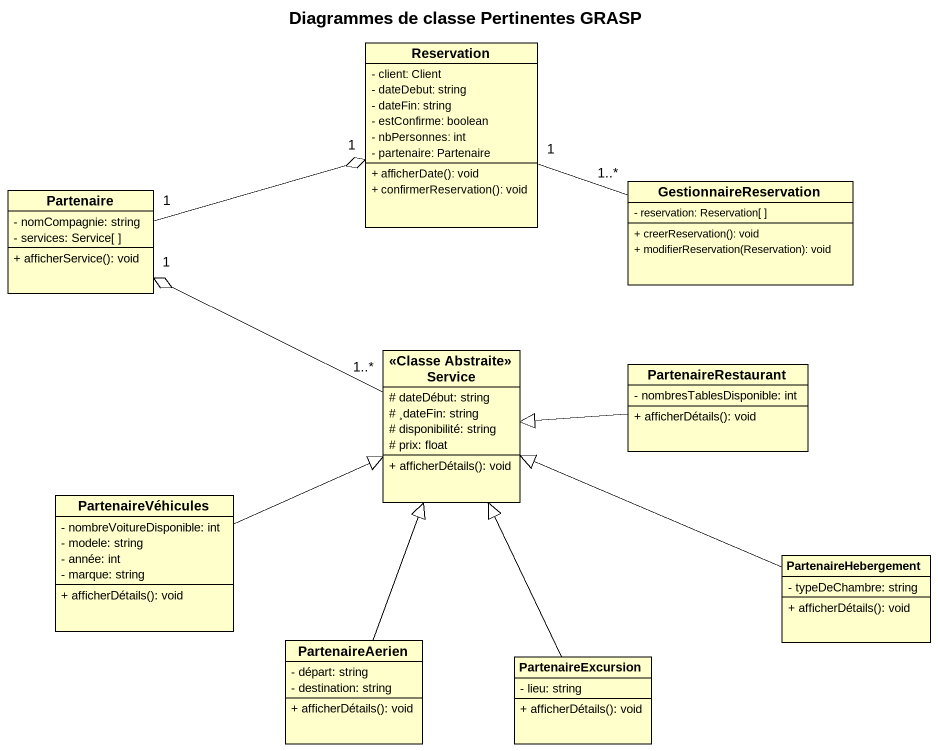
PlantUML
@startuml
title Diagrammes de classe Pertinentes GRASP
hide circle
hide empty members
skinparam classAttributeIconSize 0
class Reservation {
  - client: Client
  - dateDebut: string
  - dateFin: string
  - estConfirme: boolean
  - nbPersonnes: int
  - partenaire: Partenaire
  + afficherDate(): void
  + confirmerReservation(): void
}
class Partenaire {
  - nomCompagnie: string
  - services: Service[ ]
  + afficherService(): void
}
class GestionnaireReservation {
  - reservation: Reservation[ ]
  + creerReservation(): void
  + modifierReservation(Reservation): void
}
class "<<Classe Abstraite>> Service" as Classe_Abstraite_Service {
  # dateDébut: string
  # ¸dateFin: string
  # disponibilité: string
  # prix: float
  + afficherDétails(): void
}
class PartenaireRestaurant {
  - nombresTablesDisponible: int
  + afficherDétails(): void
}
class PartenaireVéhicules {
  - nombreVoitureDisponible: int
  - modele: string
  - année: int
  - marque: string
  + afficherDétails(): void
}
class PartenaireHebergement {
  - typeDeChambre: string
  + afficherDétails(): void
}
class PartenaireAerien {
  - départ: string
  - destination: string
  + afficherDétails(): void
}
class PartenaireExcursion {
  - lieu: string
  + afficherDétails(): void
}
Partenaire "1" -right-o "1" Reservation
GestionnaireReservation "1..*" -left- "1" Reservation
Classe_Abstraite_Service "1..*" -left-o "1" Partenaire
PartenaireRestaurant -left-|> Classe_Abstraite_Service
PartenaireVéhicules -right-|> Classe_Abstraite_Service
PartenaireHebergement -left-|> Classe_Abstraite_Service
PartenaireAerien -up-|> Classe_Abstraite_Service
PartenaireExcursion -up-|> Classe_Abstraite_Service
@enduml
